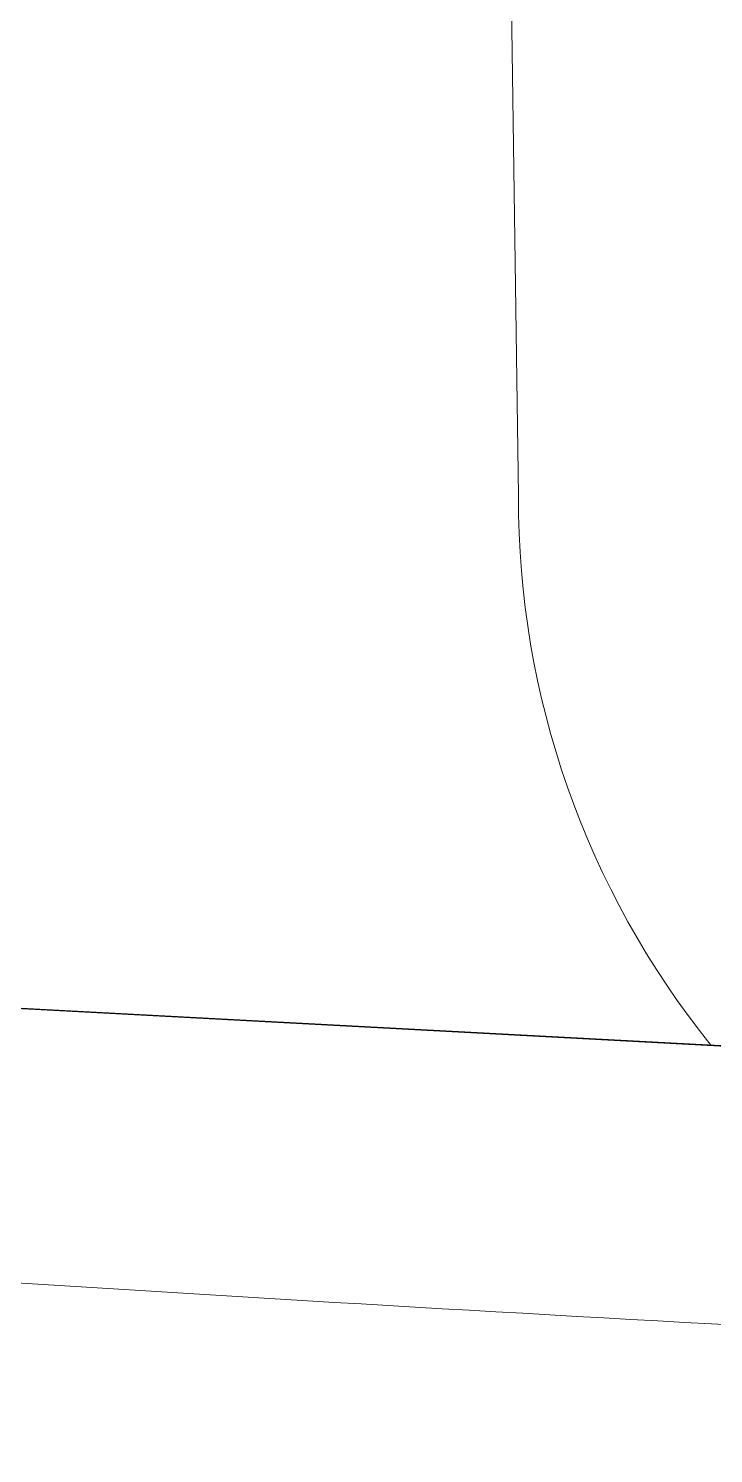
# Model space of a CAD drawing. Header units: metres. Extents: x -163 to 276, y -152 to 153.
# Drawn here: x -23.1 to -18.13, y -14.5 to -4.16 of the extents above; entities that cross this region are included whole.
import ezdxf

# ---------------------------------------------------------------- set-up
doc = ezdxf.new("R2010")
doc.units = ezdxf.units.M
doc.header["$MEASUREMENT"] = 0
doc.layers.add('000 Kataster', color=7, linetype='Continuous')
doc.layers.add('000-3 Kataster Parzellengrenzen', color=7, linetype='Continuous')

msp = doc.modelspace()

# ---------------------------------------------------------------- linework, layer by layer
at = {"layer": '000 Kataster', "color": 251, "linetype": 'Continuous', "lineweight": 13, "true_color": 0x5f5f5f}
for points in [[(25.357, 26.25), (11.822, 26.351), (8.821, 26.238), (5.88, 26.165), (-3.545, 26.177), (-16.219, 26.193), (-18.1, 26.191, 0.162937), (-19.261, 25.75, 0.223957), (-19.977, 24.239), (-19.773, 8.583), (-19.544, -7.552, 0.171691), (-18.147, -11.539), (-27.212, -11.056, 0.19894)], [(25.615, -11.887), (13.532, -11.864), (-12.99, -11.813), (-13.451, -11.79, -0.142534), (-16.075, -10.751, -0.102722), (-17.078, -9.381, -0.10257), (-17.451, -7.725), (-17.702, 8.553), (-17.744, 11.278), (-18.005, 24.247), (-17.926, 24.939, -0.107846), (-17.537, 25.61, -0.20943), (-16.219, 26.193), (-18.1, 26.191, 0.162937), (-19.261, 25.75, 0.223957), (-19.977, 24.239), (-19.773, 8.583), (-19.544, -7.552, 0.171691), (-18.147, -11.539), (-27.212, -11.056, 0.19894)], [(-159.598, -12.048), (-130.34, -12.012), (-108.9, -11.996), (-50.555, -12.156, -0.003945), (-40.906, -12.414, -0.003971), (-31.079, -12.833), (-24.4, -13.188, 0.002596), (-18.142, -13.563, 0.001924), (-13.863, -13.783), (-14.704, -22.737, -0.002449), (-20.542, -22.435, 0.006252), (-34.606, -21.637, 0.005325), (-46.805, -21.231), (-77.374, -21.065), (-116.928, -20.965), (-155.584, -20.94), (-161.571, -20.979), (-162.086, -20.986)], [(-24.4, -13.188, 0.002596), (-18.142, -13.563, 0.001924), (-13.863, -13.783, 0.003152), (-6.404, -14.093), (8.62, -14.323), (35.883, -14.424, 0.151332)]]:
    msp.add_lwpolyline(points, format="xyb", dxfattribs=at)
at = {"layer": '000-3 Kataster Parzellengrenzen', "color": 251, "linetype": 'Continuous', "lineweight": 25, "true_color": 0x5f5f5f}
for points in [[(-23.905, 59.629), (-22.31, 50.148), (-20.316, 37.852), (-19.496, 32.932), (-18.005, 24.247), (-17.744, 11.278), (-17.702, 8.553), (-17.451, -7.725, 0.207773), (-16.075, -10.751, 0.142534), (-13.451, -11.79), (-34.172, -10.684, 0.173122)], [(-159.038, -10.035), (-108.881, -9.989), (-50.361, -10.173, -0.007502), (-34.172, -10.684), (-13.451, -11.79), (-12.99, -11.813), (25.615, -11.887), (35.756, -11.842), (56.683, -11.93)]]:
    msp.add_lwpolyline(points, format="xyb", dxfattribs=at)

doc.saveas('drawing.dxf')
